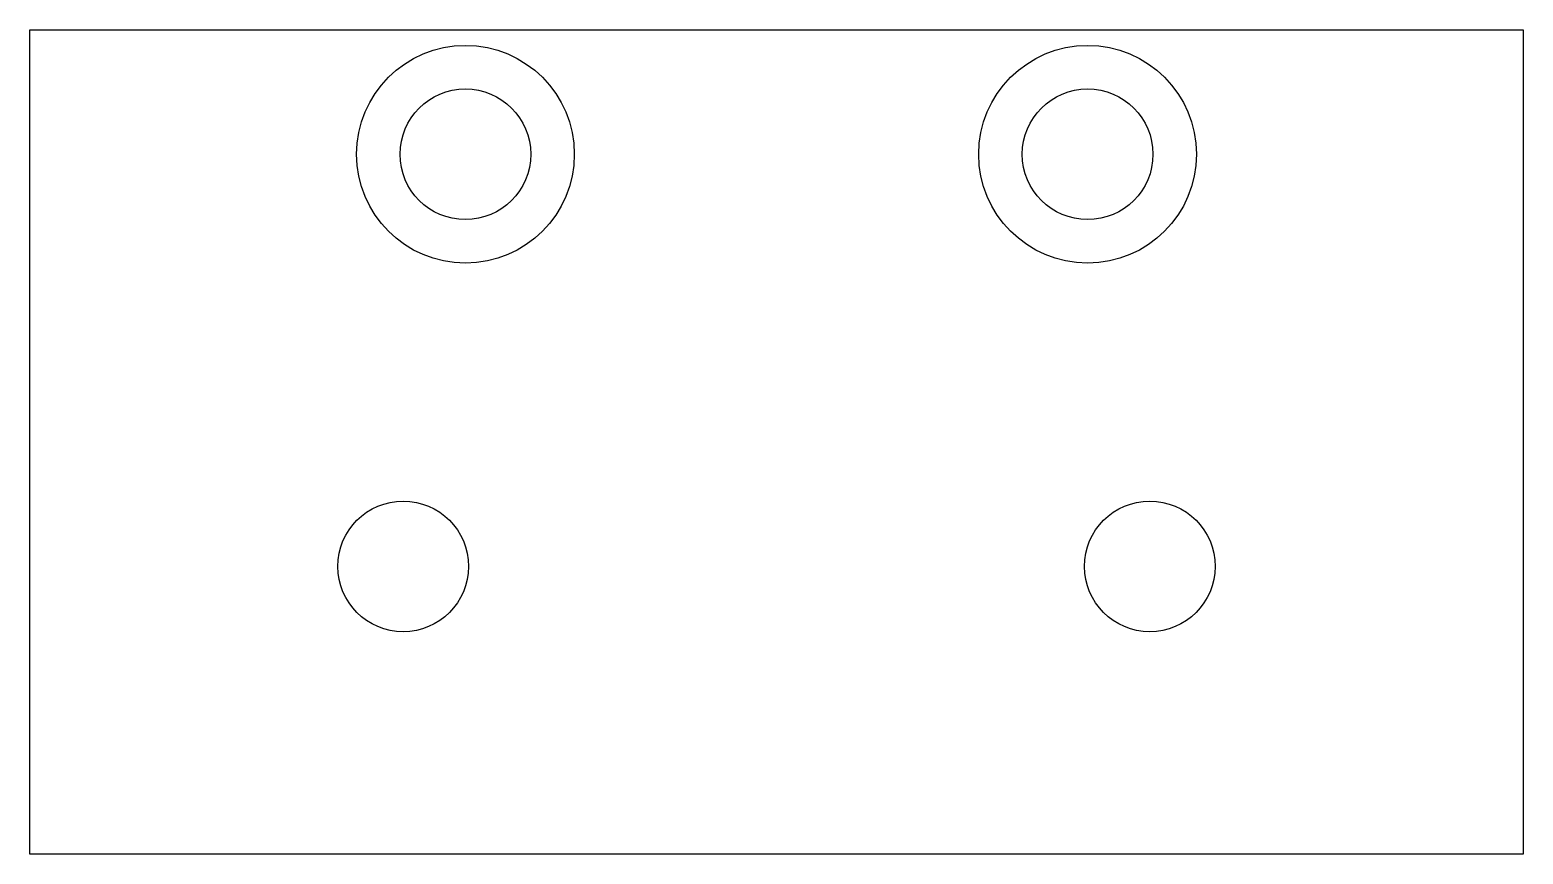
# Model space of a CAD drawing. Header units: millimetres. Extents: x -270.2 to -222.2, y 97.5 to 124.
import ezdxf

# ---------------------------------------------------------------- set-up
doc = ezdxf.new("R2010")
doc.units = ezdxf.units.MM
doc.layers.get('0').update_dxf_attribs({"linetype": 'CONTINUOUS'})

msp = doc.modelspace()

# ---------------------------------------------------------------- linework, layer by layer
msp.add_lwpolyline([(-270.161, 97.5), (-270.161, 124), (-222.161, 124), (-222.161, 97.5)], close=True)
for centre, radius in [((-256.161, 120), 3.5), ((-236.161, 120), 3.5), ((-256.161, 120), 2.1), ((-236.161, 120), 2.1), ((-258.161, 106.75), 2.1), ((-234.161, 106.75), 2.1)]:
    msp.add_circle(centre, radius)

doc.saveas('drawing.dxf')
